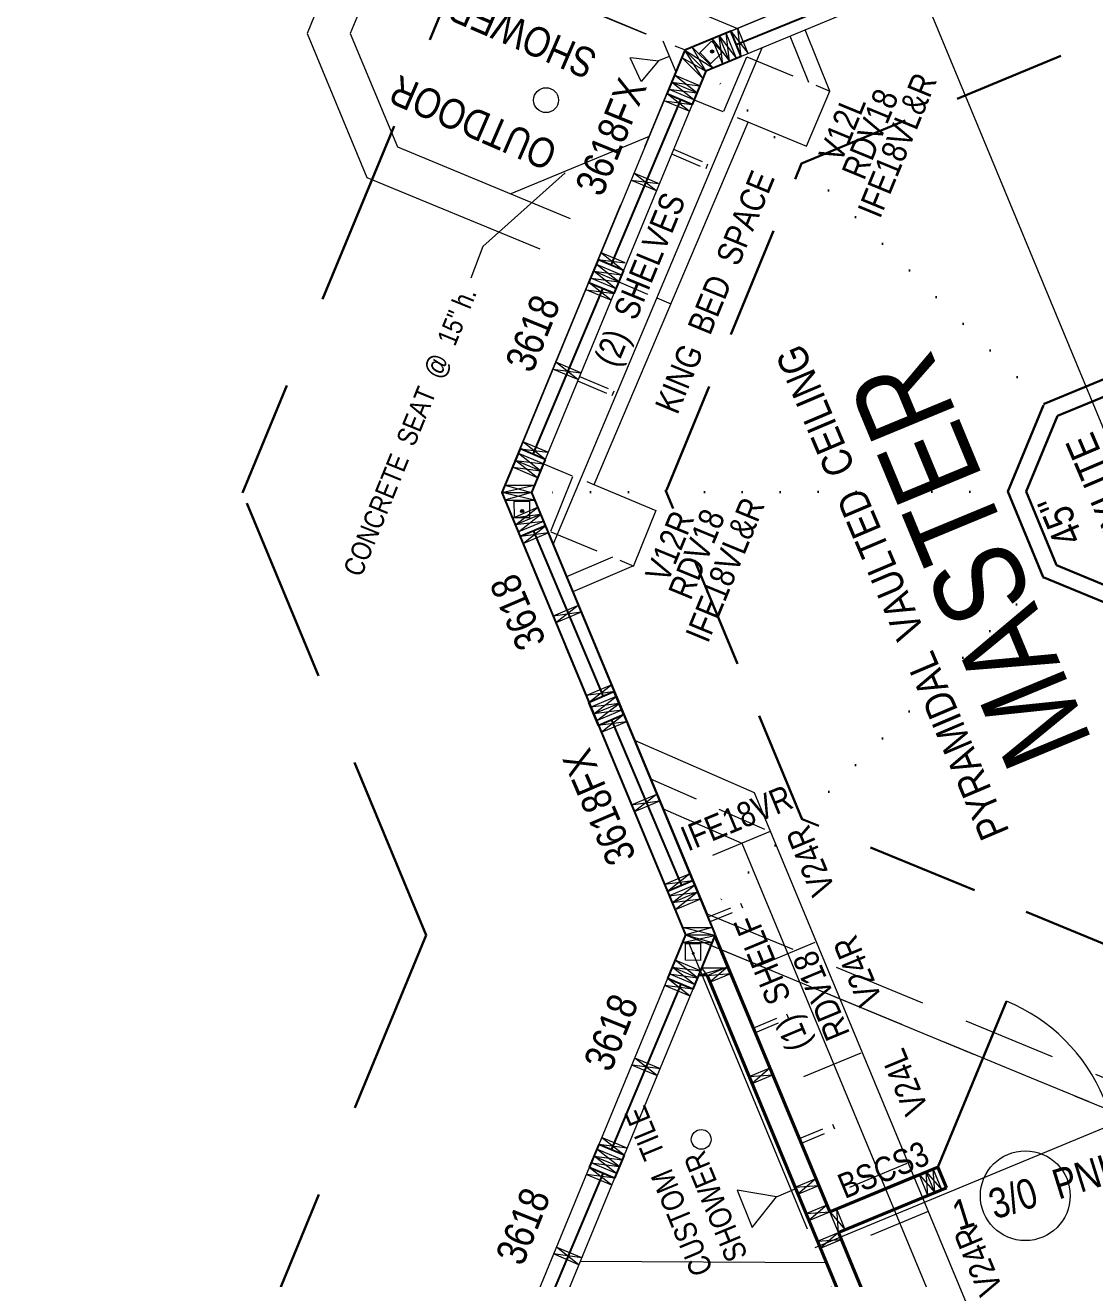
# Model space of a CAD drawing. Header units: inches. Extents: x -10188 to 9179, y -281 to 6710.
# Drawn here: x 4072.3 to 4286.7, y 2440.3 to 2691.7 of the extents above; entities that cross this region are included whole.
import ezdxf

# ---------------------------------------------------------------- set-up
doc = ezdxf.new("R2010")
doc.units = ezdxf.units.IN
doc.header["$MEASUREMENT"] = 0
for name, pattern in [('ACAD_ISO07W100', [3, 0, -3]), ('CENTER', [2, 1.25, -0.25, 0.25, -0.25]), ('HIDDEN', [0.375, 0.25, -0.125])]:
    doc.linetypes.add(name, pattern=pattern)
for name, color, linetype, lineweight in [('BUILT-INS', 6, 'Continuous', 9), ('DOORS', 7, 'Continuous', 30), ('FOUNDATION', 7, 'HIDDEN', 20), ('GRID', 1, 'CENTER', 20), ('INT WALLS', 7, 'Continuous', 40), ('LAYOUT', 6, 'Continuous', 9), ('LITE COVE', 7, 'HIDDEN', 30), ('PLUMBING', 7, 'Continuous', 20), ('ROOF BEAMS', 3, 'HIDDEN', 30), ('ROOFLINE', 7, 'HIDDEN', 30), ('SKYLITES', 3, 'Continuous', 30), ('WALL FRAMING', 7, 'Continuous', 30), ('WINDOWS', 5, 'Continuous', 30)]:
    doc.layers.add(name, color=color, linetype=linetype, lineweight=lineweight)
for name, color, linetype in [('LLTEXT', 7, 'Continuous'), ('TEXT', 250, 'Continuous'), ('WALLS', 5, 'Continuous')]:
    doc.layers.add(name, color=color, linetype=linetype)
doc.styles.add('ARCHENT', font='technical.ttf', dxfattribs={"height": 6})
doc.styles.add('ARCHENTLTD', font='technical.ttf', dxfattribs={"height": 0.1875})
doc.dimstyles.new('ARCHENTLTD', dxfattribs={"dimscale": 0.05, "dimtxt": 0.1875, "dimasz": 3, "dimexe": 9, "dimexo": 1, "dimgap": 2.5, "dimtad": 0, "dimdec": 1, "dimzin": 1, "dimdsep": 46, "dimlunit": 4, "dimtxsty": 'ARCHENTLTD', "dimblk": 'ARCHTICK', "dimcen": 6, "dimclrd": 256, "dimclre": 256, "dimclrt": 256, "dimaunit": 1, "dimadec": 0, "dimazin": 0, "dimtfac": 1, "dimtdec": 1, "dimtofl": 0, "dimtmove": 1, "dimatfit": 3, "dimldrblk": 'ARCHTICK', "dimfxl": 1, "dimfrac": 2, "dimtolj": 1, "dimtzin": 0, "dimlwd": 9, "dimlwe": 9, "dimarcsym": 0})

# ---------------------------------------------------------------- blocks, each defined once
blk = doc.blocks.new('_ArchTick')
at = {"color": 0, "linetype": 'ByBlock', "const_width": 0.15}
blk.add_lwpolyline([(-0.5, -0.5), (0.5, 0.5)], dxfattribs=at)

msp = doc.modelspace()

# ---------------------------------------------------------------- hatches: boundary and pattern name
at = {"layer": 'WALL FRAMING', "lineweight": 9, "ltscale": 150}
for points in [[(4209.98, 2686.69, 1), (4209.98, 2686.07, 1)], [(4171.89, 2594.56, 1), (4171.89, 2593.94, 1)], [(4206.17, 2505.87, 1), (4206.17, 2505.24, 1)], [(4206.17, 2505.87, 1), (4206.17, 2505.24, 1)]]:
    msp.add_hatch(color=256, dxfattribs=at).paths.add_polyline_path(points)

# ---------------------------------------------------------------- linework, layer by layer
at = {"layer": 'BUILT-INS', "linetype": 'Continuous', "lineweight": 9, "ltscale": 0.75}
for p, q in [((4233.54, 2678.45), (4228.59, 2690.69)), ((4228.86, 2667.4), (4233.54, 2678.45)), ((4217.09, 2672.14), (4186.27, 2599.5)), ((4198.68, 2594.38), (4194.19, 2583.24)), ((4194.19, 2583.24), (4182.02, 2578.06))]:
    msp.add_line(p, q, dxfattribs=at)
at = {"layer": 'BUILT-INS', "linetype": 'HIDDEN', "lineweight": 9, "ltscale": 50}
for p, q in [((4229.34, 2680.19), (4225.59, 2689.45)), ((4189.99, 2584.98), (4180.78, 2581.06)), ((4221.6, 2530), (4204.74, 2522.99)), ((4230.58, 2507.74), (4213.96, 2500.83)), ((4239.79, 2485.58), (4223.17, 2478.67)), ((4249.01, 2463.42), (4232.39, 2456.51)), ((4253.25, 2453.79), (4236.63, 2446.88))]:
    msp.add_line(p, q, dxfattribs=at)
at = {"layer": 'BUILT-INS', "linetype": 'Continuous', "lineweight": 9, "ltscale": 5}
for p, q in [((4178.08, 2587.56), (4219.98, 2687.12)), ((4194.52, 2548.25), (4218.36, 2537.79))]:
    msp.add_line(p, q, dxfattribs=at)
at = {"layer": 'BUILT-INS', "linetype": 'HIDDEN', "lineweight": 20, "ltscale": 50}
for p, q in [((4212.29, 2674.42), (4216.91, 2685.33)), ((4181.99, 2601.1), (4177.56, 2590.12))]:
    msp.add_line(p, q, dxfattribs=at)
at = {"layer": 'BUILT-INS', "linetype": 'HIDDEN', "lineweight": 9, "ltscale": 40}
for p, q in [((4216.91, 2685.33), (4233.54, 2678.45)), ((4177.63, 2590.09), (4194.26, 2583.22)), ((4197.6, 2540.53), (4221.6, 2530))]:
    msp.add_line(p, q, dxfattribs=at)
at = {"layer": 'BUILT-INS', "linetype": 'HIDDEN', "lineweight": 9, "ltscale": 25}
for p, q in [((4206.34, 2676.71), (4217.25, 2672.22)), ((4201.84, 2665.84), (4208.75, 2662.93)), ((4202.23, 2666.77), (4209.14, 2663.85)), ((4208.75, 2662.93), (4209.14, 2663.85)), ((4191.24, 2640.18), (4198.87, 2636.96)), ((4183.02, 2620.32), (4189.93, 2617.41)), ((4183.41, 2621.25), (4190.32, 2618.33)), ((4189.93, 2617.41), (4190.32, 2618.33)), ((4176.16, 2603.68), (4186.38, 2599.53))]:
    msp.add_line(p, q, dxfattribs=at)
at = {"layer": 'BUILT-INS', "linetype": 'Continuous', "lineweight": 9, "ltscale": 25}
for p, q in [((4217.25, 2672.22), (4228.86, 2667.4)), ((4186.26, 2599.57), (4198.68, 2594.38))]:
    msp.add_line(p, q, dxfattribs=at)
at = {"layer": 'BUILT-INS', "lineweight": 9, "ltscale": 50}
msp.add_line((4198.87, 2636.96), (4201.66, 2635.77), dxfattribs=at)
at = {"layer": 'BUILT-INS', "ltscale": 0.75}
for p, q in [((4218.36, 2537.79), (4274.92, 2401.66)), ((4215.95, 2527.65), (4266.03, 2407.12))]:
    msp.add_line(p, q, dxfattribs=at)
at = {"layer": 'BUILT-INS', "linetype": 'Continuous', "lineweight": 9, "ltscale": 40}
msp.add_line((4200.05, 2534.62), (4215.95, 2527.65), dxfattribs=at)
at = {"layer": 'BUILT-INS', "color": 6, "linetype": 'HIDDEN', "lineweight": 9, "ltscale": 20}
for p, q in [((4209.07, 2512.79), (4215.71, 2515.55)), ((4209.46, 2511.87), (4216.09, 2514.62)), ((4218.3, 2490.64), (4224.93, 2493.39)), ((4218.68, 2489.72), (4225.32, 2492.47)), ((4227.51, 2468.46), (4234.15, 2471.22)), ((4227.89, 2467.54), (4234.53, 2470.3))]:
    msp.add_line(p, q, dxfattribs=at)
at = {"layer": 'BUILT-INS', "color": 6, "linetype": 'Continuous', "lineweight": 9, "ltscale": 5}
for p, q in [((4216.09, 2514.62), (4215.71, 2515.55)), ((4225.32, 2492.47), (4224.93, 2493.39)), ((4234.53, 2470.3), (4234.15, 2471.22))]:
    msp.add_line(p, q, dxfattribs=at)
at = {"layer": 'DOORS', "ltscale": 75}
msp.add_line((4255.21, 2462.73), (4268.98, 2496), dxfattribs=at)
at = {"layer": 'DOORS', "color": 7, "linetype": 'Continuous', "lineweight": 20, "ltscale": 7.5}
msp.add_circle((4272.73, 2456.97), 9, dxfattribs=at)
at = {"layer": 'DOORS', "lineweight": 9, "ltscale": 75}
msp.add_arc((4255.21, 2462.73), 35.99, 22.5322, 67.5093, dxfattribs=at)
at = {"layer": 'FOUNDATION', "ltscale": 50}
for p, q in [((4121.98, 2729.48), (4215.03, 2691.02)), ((4115.86, 2723.36), (4204.58, 2686.68))]:
    msp.add_line(p, q, dxfattribs=at)
at = {"layer": 'FOUNDATION', "ltscale": 150}
for p, q in [((4138.67, 2713.93), (4128.78, 2690.01)), ((4146.06, 2710.87), (4137.44, 2690.01)), ((4128.78, 2690.01), (4140.77, 2661.12)), ((4137.44, 2690.01), (4146.89, 2667.24)), ((4200.09, 2688.54), (4202.69, 2682.27)), ((4146.89, 2667.24), (4189.3, 2649.71)), ((4140.77, 2661.12), (4186.24, 2642.32))]:
    msp.add_line(p, q, dxfattribs=at)
at = {"layer": 'FOUNDATION', "lineweight": 20, "ltscale": 150}
msp.add_line((4197.34, 2669.34), (4169.64, 2657.84), dxfattribs=at)
at = {"layer": 'GRID', "ltscale": 50}
for p, q in [((4115.78, 2723.32), (4204.5, 2686.65)), ((4204.5, 2686.65), (4293.16, 2723.45)), ((4167.82, 2597.93), (4204.5, 2686.65)), ((4204.62, 2509.26), (4167.82, 2597.93)), ((4267.43, 2357.91), (4204.62, 2509.26)), ((4204.62, 2509.26), (4293.33, 2472.59)), ((4230.64, 2446.57), (4293.33, 2472.59))]:
    msp.add_line(p, q, dxfattribs=at)
at = {"layer": 'INT WALLS', "ltscale": 75}
for p, q in [((4233.54, 2453.74), (4210.53, 2509.14)), ((4265.51, 2365.06), (4208.97, 2501.16)), ((4233.54, 2453.74), (4251.04, 2461)), ((4235.27, 2449.58), (4256.92, 2458.57)), ((4270.38, 2365.07), (4235.27, 2449.58))]:
    msp.add_line(p, q, dxfattribs=at)
at = {"layer": 'INT WALLS', "color": 7, "lineweight": 20, "ltscale": 50}
for p, q in [((4208.97, 2501.15), (4213.17, 2502.9)), ((4209.54, 2499.77), (4213.74, 2501.51)), ((4217.39, 2480.86), (4221.6, 2482.6)), ((4217.96, 2479.47), (4222.16, 2481.22)), ((4226.59, 2458.69), (4230.8, 2460.44)), ((4227.16, 2457.31), (4231.36, 2459.05)), ((4228.79, 2453.39), (4233, 2455.13)), ((4229.36, 2452.01), (4233.56, 2453.75)), ((4231.09, 2447.83), (4235.3, 2449.58)), ((4231.66, 2446.45), (4235.86, 2448.19))]:
    msp.add_line(p, q, dxfattribs=at)
at = {"layer": 'INT WALLS', "ltscale": 50}
for p in [(4233.54, 2453.74), (4256.92, 2458.57)]:
    msp.add_line(p, (4255.2, 2462.72), dxfattribs=at)
at = {"layer": 'INT WALLS', "lineweight": 20, "ltscale": 50}
for p, q in [((4253.22, 2457.03), (4251.5, 2461.19)), ((4254.61, 2457.61), (4252.89, 2461.77)), ((4256, 2458.18), (4254.27, 2462.34)), ((4235.28, 2449.57), (4233.55, 2453.73)), ((4236.66, 2450.14), (4234.94, 2454.3))]:
    msp.add_line(p, q, dxfattribs=at)
at = {"layer": 'LAYOUT', "color": 6, "linetype": 'CENTER', "lineweight": 5, "ltscale": 250}
msp.add_line((4044.81, 3198.42), (4526.01, 2037.26), dxfattribs=at)
at = {"layer": 'LITE COVE', "ltscale": 90}
for p, q in [((4227.88, 2663.94), (4293.59, 2691.22)), ((4200.8, 2598.42), (4227.88, 2663.94)), ((4228, 2532.43), (4200.62, 2598.42)), ((4293.71, 2505.32), (4228.04, 2532.46))]:
    msp.add_line(p, q, dxfattribs=at)
at = {"layer": 'LITE COVE', "color": 7, "linetype": 'ACAD_ISO07W100', "lineweight": 30, "ltscale": 2.5}
for p, q in [((4276.5, 2615.74), (4208.98, 2682.55)), ((4269.21, 2598.13), (4173.8, 2597.98)), ((4276.35, 2580.91), (4208.85, 2513.42))]:
    msp.add_line(p, q, dxfattribs=at)
at = {"layer": 'PLUMBING', "ltscale": 75}
for p, q in [((4195.75, 2680.35), (4193.53, 2685.09)), ((4193.65, 2685.17), (4199.23, 2684.49)), ((4199.23, 2684.49), (4195.75, 2680.35))]:
    msp.add_line(p, q, dxfattribs=at)
at = {"layer": 'PLUMBING', "lineweight": 20, "ltscale": 50}
msp.add_line((4201.39, 2685.4), (4199.23, 2684.49), dxfattribs=at)
at = {"layer": 'PLUMBING', "linetype": 'Continuous', "lineweight": 30, "ltscale": 90}
msp.add_line((4207.23, 2501.16), (4208.97, 2501.16), dxfattribs=at)
msp.add_line((4207.23, 2501.16), (4208.97, 2501.16), dxfattribs=at)
at = {"layer": 'PLUMBING', "color": 5, "linetype": 'Continuous', "lineweight": 9, "ltscale": 10}
for p, q in [((4214.98, 2458.07), (4218, 2450.61)), ((4222.86, 2456.76), (4214.98, 2458.07)), ((4218, 2450.61), (4222.86, 2456.76))]:
    msp.add_line(p, q, dxfattribs=at)
at = {"layer": 'PLUMBING', "color": 5, "lineweight": 9, "ltscale": 90}
msp.add_line((4222.86, 2456.76), (4226.96, 2458.47), dxfattribs=at)
at = {"layer": 'PLUMBING', "color": 7, "linetype": 'Continuous', "lineweight": 9}
msp.add_line((4183.54, 2443.86), (4232.88, 2443.6), dxfattribs=at)
at = {"layer": 'PLUMBING', "lineweight": 20, "ltscale": 50}
msp.add_circle((4176.69, 2676.62), 2.5, dxfattribs=at)
at = {"layer": 'PLUMBING', "color": 5, "linetype": 'Continuous', "lineweight": 9, "ltscale": 10}
msp.add_circle((4207.78, 2468.26), 1.98, dxfattribs=at)
at = {"layer": 'ROOF BEAMS', "ltscale": 75}
for p, q in [((4279.17, 2613.34), (4293.73, 2619.35)), ((4272.87, 2598.14), (4279.17, 2613.34)), ((4279, 2583.37), (4272.87, 2598.14)), ((4293.74, 2577.27), (4279, 2583.37))]:
    msp.add_line(p, q, dxfattribs=at)
at = {"layer": 'ROOF BEAMS', "lineweight": 20, "ltscale": 75}
for p, q in [((4208.8, 2513.55), (4293.41, 2478.58)), ((4204.62, 2509.26), (4293.33, 2472.59))]:
    msp.add_line(p, q, dxfattribs=at)
at = {"layer": 'ROOFLINE', "linetype": 'HIDDEN', "ltscale": 150}
for p, q in [((4167.73, 2723.36), (4115.87, 2597.89)), ((4152.66, 2509.22), (4115.86, 2597.89)), ((4152.67, 2509.22), (4115.87, 2597.89)), ((4152.67, 2509.22), (4116, 2420.5))]:
    msp.add_line(p, q, dxfattribs=at)
at = {"layer": 'SKYLITES', "linetype": 'HIDDEN', "ltscale": 75}
for p, q in [((4276.5, 2615.74), (4293.47, 2622.74)), ((4269.21, 2598.13), (4276.5, 2615.74)), ((4276.34, 2580.97), (4269.21, 2598.13)), ((4293.48, 2573.88), (4276.34, 2580.97))]:
    msp.add_line(p, q, dxfattribs=at)
at = {"layer": 'WALL FRAMING', "lineweight": 20, "ltscale": 75}
for p, q in [((4214.85, 2684.99), (4212.78, 2690.07)), ((4212.08, 2683.84), (4210, 2688.93)), ((4213.47, 2684.41), (4211.39, 2689.5)), ((4206.9, 2678.08), (4201.83, 2680.21)), ((4207.48, 2679.47), (4202.41, 2681.6)), ((4206.32, 2676.7), (4201.25, 2678.83)), ((4191.24, 2640.18), (4186.24, 2642.32)), ((4191.9, 2641.55), (4186.82, 2643.68)), ((4190.76, 2638.77), (4185.66, 2640.91)), ((4175.57, 2602.31), (4170.58, 2604.4)), ((4176.15, 2603.69), (4171.16, 2605.79)), ((4174.99, 2600.92), (4170, 2603.02)), ((4174.99, 2594.94), (4170.01, 2592.83)), ((4175.58, 2593.56), (4170.59, 2591.45)), ((4176.16, 2592.17), (4171.17, 2590.07)), ((4206.45, 2519.21), (4201.38, 2517.07)), ((4207.03, 2517.83), (4201.96, 2515.69)), ((4207.61, 2516.45), (4202.55, 2514.31)), ((4207.62, 2502.07), (4202.55, 2504.2)), ((4207.62, 2502.07), (4202.55, 2504.2)), ((4206.46, 2499.31), (4201.39, 2501.44)), ((4206.46, 2499.31), (4201.39, 2501.44)), ((4207.04, 2500.69), (4201.97, 2502.82)), ((4207.04, 2500.69), (4201.97, 2502.82)), ((4191.94, 2464.19), (4186.87, 2466.32)), ((4190.8, 2461.41), (4185.71, 2463.55)), ((4186.29, 2464.9), (4191.37, 2462.8))]:
    msp.add_line(p, q, dxfattribs=at)
at = {"layer": 'WALL FRAMING', "linetype": 'Continuous', "lineweight": 9, "ltscale": 150}
for p, q in [((4213.47, 2684.41), (4212.78, 2690.07)), ((4210, 2688.93), (4213.47, 2684.41)), ((4212.08, 2683.84), (4211.39, 2689.5)), ((4203.88, 2685.15), (4208.71, 2682.44)), ((4208.09, 2680.94), (4204.5, 2686.65)), ((4204.5, 2686.65), (4210.21, 2683.06)), ((4208.71, 2682.44), (4206, 2687.27)), ((4206.32, 2676.7), (4201.84, 2680.21)), ((4201.84, 2680.21), (4207.48, 2679.47)), ((4206.9, 2678.08), (4202.41, 2681.6)), ((4201.26, 2678.83), (4206.9, 2678.08)), ((4190.67, 2638.81), (4186.24, 2642.32)), ((4186.24, 2642.32), (4191.82, 2641.58)), ((4191.25, 2640.19), (4186.82, 2643.68)), ((4185.66, 2640.91), (4191.25, 2640.19)), ((4174.99, 2600.92), (4170.58, 2604.4)), ((4170.58, 2604.4), (4176.15, 2603.69)), ((4175.57, 2602.31), (4171.16, 2605.79)), ((4170, 2603.02), (4175.57, 2602.31)), ((4167.82, 2597.93), (4174.4, 2599.43)), ((4168.44, 2599.43), (4173.78, 2597.93)), ((4174.4, 2596.43), (4167.82, 2597.93)), ((4173.78, 2597.93), (4168.44, 2596.43)), ((4170.59, 2591.45), (4174.99, 2594.94)), ((4175.58, 2593.56), (4170.01, 2592.83)), ((4176.16, 2592.17), (4170.59, 2591.45)), ((4171.17, 2590.07), (4175.58, 2593.56)), ((4186.24, 2553.56), (4190.72, 2557.08)), ((4191.31, 2555.69), (4185.66, 2554.94)), ((4191.89, 2554.31), (4186.24, 2553.56)), ((4186.82, 2552.17), (4191.31, 2555.69)), ((4201.96, 2515.69), (4206.45, 2519.21)), ((4201.38, 2517.07), (4207.02, 2517.82)), ((4207.61, 2516.45), (4201.96, 2515.69)), ((4207.02, 2517.82), (4202.55, 2514.31)), ((4210.53, 2509.14), (4204, 2510.76)), ((4204, 2507.76), (4210.53, 2509.14)), ((4204, 2507.76), (4210.53, 2509.14)), ((4209.95, 2510.76), (4204.62, 2509.26)), ((4204.62, 2509.26), (4209.96, 2507.76)), ((4204.62, 2509.26), (4209.96, 2507.76)), ((4207.03, 2500.69), (4202.55, 2504.2)), ((4207.03, 2500.69), (4202.55, 2504.2)), ((4201.39, 2501.44), (4207.03, 2500.69)), ((4201.39, 2501.44), (4207.03, 2500.69)), ((4206.46, 2499.31), (4201.97, 2502.82)), ((4201.97, 2502.82), (4207.62, 2502.07)), ((4206.46, 2499.31), (4201.97, 2502.82)), ((4201.97, 2502.82), (4207.62, 2502.07)), ((4205.55, 2496.98), (4201.02, 2500.51)), ((4191.37, 2462.8), (4186.87, 2466.32)), ((4185.73, 2463.55), (4191.37, 2462.8)), ((4190.8, 2461.41), (4186.3, 2464.93)), ((4186.3, 2464.93), (4191.94, 2464.19))]:
    msp.add_line(p, q, dxfattribs=at)
at = {"layer": 'WALL FRAMING', "linetype": 'HIDDEN', "lineweight": 20, "ltscale": 25}
for p, q in [((4213.7, 2690.46), (4217.16, 2685.95)), ((4217.16, 2685.95), (4215.09, 2691.02)), ((4205.34, 2674.4), (4200.35, 2676.5)), ((4198.66, 2658.5), (4193.67, 2660.59)), ((4199.24, 2659.88), (4194.25, 2661.98)), ((4192.56, 2643.98), (4187.57, 2646.07)), ((4189.73, 2636.49), (4184.74, 2638.59)), ((4183.04, 2620.59), (4178.06, 2622.68)), ((4183.63, 2621.97), (4178.64, 2624.06)), ((4177.04, 2606.03), (4172.05, 2608.12)), ((4177.21, 2589.9), (4172.14, 2587.77)), ((4183.15, 2575.32), (4178.08, 2573.18)), ((4183.73, 2573.94), (4178.67, 2571.8)), ((4189.85, 2559.42), (4184.79, 2557.28)), ((4192.78, 2551.99), (4187.72, 2549.86)), ((4198.82, 2537.43), (4193.75, 2535.29)), ((4199.4, 2536.05), (4194.33, 2533.91)), ((4205.48, 2521.52), (4200.41, 2519.38)), ((4205.55, 2496.98), (4200.43, 2499.13)), ((4205.55, 2496.98), (4200.43, 2499.13)), ((4199.6, 2482.39), (4194.48, 2484.54)), ((4199.02, 2481.01), (4193.9, 2483.16)), ((4192.94, 2466.48), (4187.82, 2468.63)), ((4189.87, 2459.09), (4184.75, 2461.24)), ((4183.86, 2444.53), (4178.74, 2446.69)), ((4183.28, 2443.15), (4178.16, 2445.3))]:
    msp.add_line(p, q, dxfattribs=at)
at = {"layer": 'WALL FRAMING', "linetype": 'HIDDEN', "lineweight": 9, "ltscale": 25}
for p, q in [((4215.78, 2685.37), (4215.09, 2691.02)), ((4205.34, 2674.4), (4200.93, 2677.88)), ((4200.35, 2676.5), (4205.92, 2675.78)), ((4193.67, 2660.59), (4199.24, 2659.88)), ((4198.66, 2658.5), (4194.25, 2661.98)), ((4186.99, 2644.69), (4192.56, 2643.98)), ((4191.98, 2642.59), (4187.57, 2646.07)), ((4189.73, 2636.49), (4185.32, 2639.97)), ((4184.74, 2638.59), (4190.31, 2637.87)), ((4178.06, 2622.68), (4183.63, 2621.97)), ((4183.04, 2620.59), (4178.64, 2624.06)), ((4176.46, 2604.64), (4172.05, 2608.12)), ((4171.47, 2606.74), (4177.04, 2606.03)), ((4177.21, 2589.9), (4171.56, 2589.15)), ((4176.62, 2591.28), (4172.14, 2587.77)), ((4183.14, 2575.31), (4178.67, 2571.8)), ((4183.73, 2573.94), (4178.08, 2573.18)), ((4189.85, 2559.42), (4185.37, 2555.9)), ((4190.44, 2558.04), (4184.79, 2557.28)), ((4192.78, 2551.99), (4187.13, 2551.24)), ((4192.19, 2553.37), (4187.72, 2549.86)), ((4198.81, 2537.43), (4194.33, 2533.91)), ((4199.4, 2536.05), (4193.75, 2535.29)), ((4205.47, 2521.51), (4201, 2518)), ((4206.06, 2520.13), (4200.41, 2519.38)), ((4206.13, 2498.36), (4200.45, 2499.12)), ((4205.55, 2496.98), (4201.02, 2500.51)), ((4199.02, 2481.01), (4194.49, 2484.54)), ((4199.6, 2482.39), (4193.92, 2483.15)), ((4192.36, 2465.1), (4187.83, 2468.63)), ((4192.94, 2466.48), (4187.26, 2467.24)), ((4190.45, 2460.48), (4184.77, 2461.23)), ((4189.87, 2459.09), (4185.34, 2462.62)), ((4183.28, 2443.15), (4178.76, 2446.68)), ((4183.86, 2444.53), (4178.18, 2445.29))]:
    msp.add_line(p, q, dxfattribs=at)
at = {"layer": 'WALL FRAMING', "lineweight": 9, "ltscale": 150}
for p, q in [((4209.85, 2688.44), (4207.31, 2685.94)), ((4212.07, 2686.24), (4209.85, 2688.44)), ((4209.71, 2683.92), (4207.52, 2686.15)), ((4212.07, 2686.24), (4209.53, 2683.75)), ((4170.33, 2592.9), (4170.32, 2596.46)), ((4173.45, 2596.17), (4170.32, 2596.17)), ((4173.45, 2592.86), (4173.45, 2596.42)), ((4173.45, 2592.86), (4170.33, 2592.9)), ((4204.61, 2504.2), (4204.61, 2507.76)), ((4204.61, 2504.2), (4204.61, 2507.76)), ((4207.73, 2507.47), (4204.61, 2507.47)), ((4207.73, 2507.47), (4204.61, 2507.47)), ((4207.73, 2504.16), (4207.73, 2507.72)), ((4207.73, 2504.16), (4207.73, 2507.72)), ((4207.73, 2504.16), (4204.61, 2504.2)), ((4207.73, 2504.16), (4204.61, 2504.2)), ((4208.96, 2501.15), (4213.74, 2501.51)), ((4213.16, 2502.9), (4209.54, 2499.77)), ((4217.38, 2480.86), (4222.16, 2481.22)), ((4221.59, 2482.6), (4217.96, 2479.47)), ((4251.5, 2461.19), (4254.61, 2457.61)), ((4253.22, 2457.03), (4252.89, 2461.77)), ((4252.89, 2461.77), (4256, 2458.18)), ((4254.61, 2457.61), (4254.27, 2462.34)), ((4226.58, 2458.69), (4231.36, 2459.05)), ((4230.79, 2460.44), (4227.16, 2457.31)), ((4228.79, 2453.39), (4233.56, 2453.75)), ((4232.99, 2455.13), (4229.36, 2452.01)), ((4233.55, 2453.72), (4236.66, 2450.14)), ((4235.28, 2449.57), (4234.94, 2454.3)), ((4235.29, 2449.58), (4231.66, 2446.45)), ((4231.09, 2447.83), (4235.86, 2448.19))]:
    msp.add_line(p, q, dxfattribs=at)
at = {"layer": 'WALL FRAMING', "linetype": 'Continuous', "lineweight": 20, "ltscale": 150}
msp.add_line((4211.39, 2689.5), (4214.85, 2684.99), dxfattribs=at)
at = {"layer": 'WALL FRAMING', "lineweight": 20, "ltscale": 150}
for p, q in [((4208.09, 2680.94), (4203.88, 2685.15)), ((4208.71, 2682.44), (4204.5, 2686.65)), ((4210.21, 2683.06), (4206, 2687.27)), ((4168.44, 2599.43), (4174.4, 2599.43)), ((4167.82, 2597.93), (4173.78, 2597.93)), ((4168.44, 2596.43), (4174.4, 2596.43)), ((4190.72, 2557.08), (4185.65, 2554.94)), ((4191.31, 2555.69), (4186.24, 2553.56)), ((4191.89, 2554.31), (4186.82, 2552.17)), ((4204, 2510.76), (4209.95, 2510.76)), ((4204.62, 2509.26), (4210.58, 2509.26)), ((4204.62, 2509.26), (4210.58, 2509.26)), ((4204, 2507.76), (4209.96, 2507.76)), ((4204, 2507.76), (4209.96, 2507.76))]:
    msp.add_line(p, q, dxfattribs=at)
at = {"layer": 'WALL FRAMING', "lineweight": 9, "ltscale": 50}
for p, q in [((4207.23, 2501.16), (4212.62, 2502.67)), ((4207.23, 2501.16), (4212.62, 2502.67)), ((4207.85, 2502.66), (4208.97, 2501.15))]:
    msp.add_line(p, q, dxfattribs=at)
at = {"layer": 'WALL FRAMING', "linetype": 'Continuous', "lineweight": 20, "ltscale": 90}
msp.add_line((4207.85, 2502.66), (4212.62, 2502.67), dxfattribs=at)
at = {"layer": 'WALL FRAMING', "lineweight": 9, "ltscale": 150}
for centre in [(4209.98, 2686.38), (4171.89, 2594.25)]:
    msp.add_circle(centre, 0.312, dxfattribs=at)
at = {"layer": 'WALL FRAMING', "color": 9, "linetype": 'Continuous', "lineweight": 5, "ltscale": 150}
for centre in [(4209.98, 2686.38), (4171.89, 2594.25)]:
    msp.add_circle(centre, 0.312, dxfattribs=at)
at = {"layer": 'WALLS', "color": 4, "lineweight": 20, "ltscale": 75}
for p, q in [((4246.95, 2704.27), (4213.7, 2690.46)), ((4249.03, 2699.17), (4215.78, 2685.37)), ((4200.88, 2677.9), (4187.13, 2644.63)), ((4205.95, 2675.77), (4192.2, 2642.5)), ((4185.22, 2640.01), (4171.47, 2606.74)), ((4190.29, 2637.88), (4176.54, 2604.61)), ((4190.35, 2558), (4176.55, 2591.25)), ((4185.28, 2555.86), (4171.48, 2589.11)), ((4206.06, 2520.13), (4192.26, 2553.38)), ((4201, 2518), (4187.2, 2551.25)), ((4201.01, 2500.52), (4187.26, 2467.24)), ((4206.08, 2498.38), (4192.33, 2465.11)), ((4185.35, 2462.62), (4171.59, 2429.35)), ((4190.42, 2460.49), (4176.66, 2427.22))]:
    msp.add_line(p, q, dxfattribs=at)
at = {"layer": 'WALLS', "color": 4, "ltscale": 75}
for p, q in [((4213.7, 2690.46), (4204.5, 2686.65)), ((4215.78, 2685.37), (4213.71, 2690.44)), ((4204.5, 2686.65), (4200.88, 2677.9)), ((4215.78, 2685.37), (4208.71, 2682.44)), ((4208.71, 2682.44), (4205.95, 2675.77)), ((4205.93, 2675.78), (4200.86, 2677.91)), ((4187.13, 2644.63), (4185.22, 2640.01)), ((4192.28, 2642.47), (4187.21, 2644.6)), ((4192.2, 2642.5), (4190.29, 2637.88)), ((4190.37, 2637.85), (4185.28, 2639.99)), ((4171.47, 2606.74), (4167.82, 2597.93)), ((4176.54, 2604.61), (4171.55, 2606.71)), ((4176.54, 2604.61), (4173.78, 2597.93)), ((4167.82, 2597.93), (4204.62, 2509.26)), ((4173.78, 2597.93), (4208.89, 2513.51)), ((4173.78, 2597.93), (4210.58, 2509.26)), ((4176.55, 2591.25), (4171.56, 2589.15)), ((4190.43, 2558.04), (4185.34, 2555.89)), ((4192.26, 2553.38), (4190.35, 2558)), ((4187.2, 2551.25), (4185.28, 2555.86)), ((4192.35, 2553.42), (4187.28, 2551.28)), ((4206.06, 2520.13), (4201, 2518)), ((4204.62, 2509.26), (4201.01, 2500.52)), ((4210.58, 2509.26), (4206.08, 2498.38)), ((4210.58, 2509.26), (4206.08, 2498.38)), ((4206.07, 2498.39), (4201, 2500.52)), ((4206.07, 2498.39), (4201, 2500.52)), ((4187.26, 2467.24), (4185.35, 2462.62)), ((4192.33, 2465.11), (4187.26, 2467.24)), ((4192.33, 2465.11), (4190.42, 2460.49)), ((4190.42, 2460.49), (4185.32, 2462.63))]:
    msp.add_line(p, q, dxfattribs=at)
at = {"layer": 'WALLS', "lineweight": 20, "ltscale": 50}
msp.add_line((4235.27, 2449.58), (4236.69, 2446.16), dxfattribs=at)
at = {"layer": 'WALLS', "color": 7, "linetype": 'Continuous', "lineweight": 9, "ltscale": 0.25}
msp.add_line((4262, 2385.73), (4236.93, 2446), dxfattribs=at)
at = {"layer": 'WINDOWS', "lineweight": 25, "ltscale": 75}
for p, q in [((4214.8, 2687.77), (4248.13, 2701.38)), ((4189.75, 2643.53), (4203.69, 2676.72)), ((4174.13, 2605.62), (4188.07, 2638.81)), ((4174.14, 2590.24), (4188.13, 2557.07)), ((4189.81, 2552.35), (4203.8, 2519.18)), ((4189.79, 2466.18), (4203.73, 2499.37)), ((4174.18, 2428.27), (4188.12, 2461.46))]:
    msp.add_line(p, q, dxfattribs=at)

# ---------------------------------------------------------------- texts
at = {"layer": 'BUILT-INS', "linetype": 'Continuous', "lineweight": 9, "ltscale": 1.5, "char_height": 5, "attachment_point": 1, "style": 'ARCHENTLTD'}
for s, insert, rotation in [('IFE18VL&R\\P{\\H1.999x;  }', (4238.98, 2654.58), 67.6469), ('V12L\\P{\\H1.999x;  }', (4231.18, 2665.74), 67.6469), ('KING  BED  SPACE\\P{\\H1.999x;  }', (4198.38, 2615.27), 67.6469), ('(2)  SHELVES\\P{\\H1.999x;  }', (4186.21, 2624.71), 67.6469), ('RDV18\\P{\\H1.999x;  }', (4201.03, 2578.05), 67.6469), ('IFE18VL&R\\P{\\H1.999x;  }', (4204.49, 2569.46), 67.6469), ('V12R\\P{\\H1.999x;  }', (4196.42, 2581.52), 67.6469), ('IFE18VR\\P{\\H1.999x;  }', (4203.19, 2530.58), 22.5)]:
    msp.add_mtext(s, dxfattribs=dict(at, insert=insert, rotation=rotation))
at = {"layer": 'BUILT-INS', "linetype": 'Continuous', "lineweight": 30, "ltscale": 1.5, "char_height": 5, "style": 'ARCHENTLTD'}
for s, insert, attachment_point, rotation in [('RDV18\\P{\\H1.999x;  }', (4235.79, 2662.27), 1, 67.6469), ('V24R\\P{\\H1.999x;  }', (4224.61, 2529.77), 3, 112.5214), ('(1)  SHELF\\P{\\H1.999x;  }', (4214.18, 2511.8), 3, 112.5214), ('V24R\\P{\\H1.999x;  }', (4234.05, 2507.7), 3, 112.5214), ('V24L\\P{\\H1.999x;  }', (4243.66, 2484.96), 3, 112.5214), ('BSCS3\\P{\\H1.999x;  }', (4251.98, 2468.1), 3, 22.5214), ('V24R\\P{\\H1.999x;  }', (4258.2, 2449.62), 3, 112.5214)]:
    msp.add_mtext(s, dxfattribs=dict(at, insert=insert, attachment_point=attachment_point, rotation=rotation))
at = {"layer": 'BUILT-INS', "color": 6, "linetype": 'Continuous', "lineweight": 30, "ltscale": 1.5, "insert": (4225.97, 2504.61), "char_height": 5, "attachment_point": 3, "rotation": 112.5214, "style": 'ARCHENTLTD'}
msp.add_mtext('RDV18\\P{\\H1.999x;  }', dxfattribs=at)
at = {"layer": 'DOORS', "color": 7, "linetype": 'Continuous', "lineweight": 30, "ltscale": 1.5, "insert": (4257.52, 2455.65), "char_height": 6, "attachment_point": 1, "rotation": 17.3086, "style": 'ARCHENTLTD'}
msp.add_mtext('1  3/0  PNL\\P\\P{\\H1.999x;  }', dxfattribs=at)
at = {"layer": 'LLTEXT', "lineweight": 9, "ltscale": 1.5, "insert": (4199.16, 2437.49), "char_height": 4.5, "attachment_point": 1, "rotation": 112.5, "style": 'ARCHENT'}
msp.add_mtext('  \\PCUSTOM  TILE\\PSHOWER', dxfattribs=at)
at = {"layer": 'TEXT', "linetype": 'Continuous', "char_height": 6, "width": 271, "attachment_point": 1, "style": 'ARCHENTLTD'}
for s, insert, rotation in [('OUTDOOR\\P\\PSHOWER', (4176.98, 2662.35), 156.5722), ('PYRAMIDAL  VAULTED  CEILING', (4264.08, 2527.68), 112.9625)]:
    msp.add_mtext(s, dxfattribs=dict(at, insert=insert, rotation=rotation))
at = {"layer": 'TEXT', "color": 7, "linetype": 'Continuous', "lineweight": 30, "insert": (4293.56, 2598.23), "char_height": 6, "attachment_point": 5, "rotation": 113.1053, "style": 'ARCHENTLTD'}
msp.add_mtext('45"\\PSKYLITE\\P\\P  ', dxfattribs=at)
at = {"layer": 'WALLS', "lineweight": 20, "style": 'ARCHENTLTD'}
msp.add_text('        MASTER', height=18, rotation=112.5, dxfattribs=at).set_placement((4303.88, 2505.52))
at = {"layer": 'WINDOWS', "color": 7, "linetype": 'Continuous', "lineweight": 30, "attachment_point": 3, "style": 'ARCHENTLTD'}
for s, insert, char_height, rotation in [('3618FX\\P\\P  ', (4191.4, 2681.58), 6, 67.8989), ('CONCRETE  SEAT  @  15" h.\\P\\P  ', (4159.17, 2639.55), 4, 67.8989), ('3618\\P\\P  ', (4174.09, 2638.1), 6, 67.8989), ('3618\\P\\P  ', (4165.23, 2579.77), 6, 113.215), ('3618FX\\P\\P  ', (4179.82, 2544.72), 6, 113.215), ('3618\\P\\P  ', (4189.75, 2497.95), 6, 68.215), ('3618\\P\\P  ', (4172.09, 2459.09), 6, 68.215)]:
    msp.add_mtext(s, dxfattribs=dict(at, insert=insert, char_height=char_height, rotation=rotation))

# ---------------------------------------------------------------- leaders
at = {"layer": 'TEXT', "color": 7, "linetype": 'Continuous', "lineweight": 9, "ltscale": 25}
msp.add_leader([(4180.49, 2662.07), (4164.03, 2647.26), (4161.58, 2640.93)], dimstyle='ARCHENTLTD', override={"dimgap": 1, "dimtad": 0}, dxfattribs=at)

doc.saveas('drawing.dxf')
